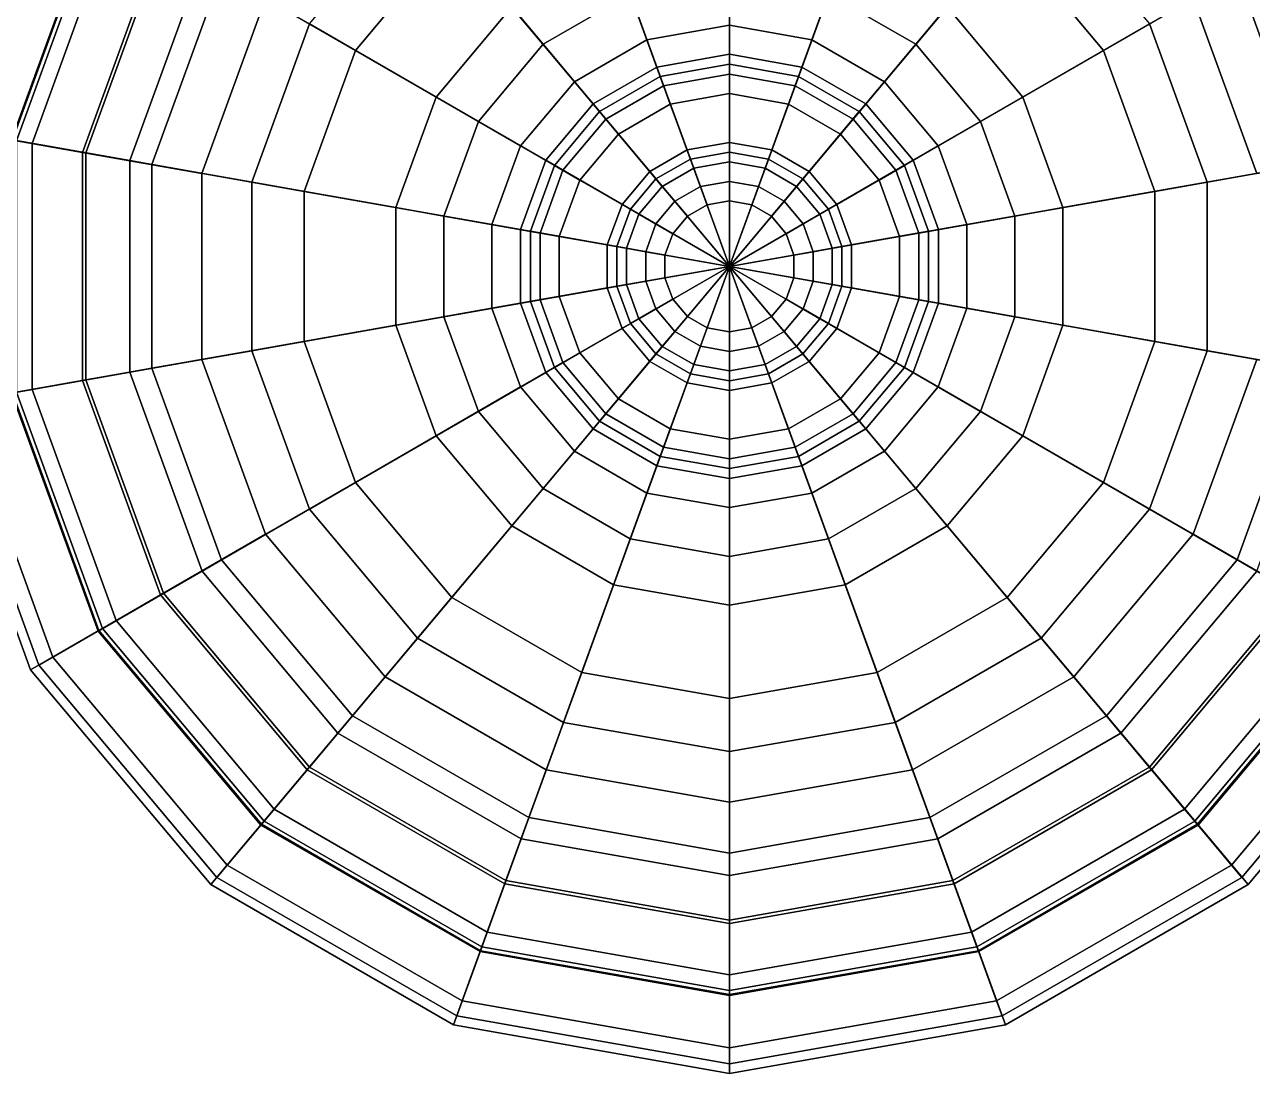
# Model space of a CAD drawing. Header units: inches. Extents: x 38074 to 101214, y 18833 to 57379.
# Drawn here: x 98963.2 to 99014.7, y 36304.7 to 36348.7 of the extents above; entities that cross this region are included whole.
import ezdxf

# ---------------------------------------------------------------- set-up
doc = ezdxf.new("R2010")
doc.units = ezdxf.units.IN

# ---------------------------------------------------------------- blocks, each defined once
blk = doc.blocks.new('A$C403C54AD')
for points in [[(1.826559, 0.891746, -0.031825), (1.826559, 0.857884, -0.028747), (1.826559, 0.857884, -0.028747), (1.814977, 0.889704, -0.031825)], [(1.83814, 0.889704, -0.031825), (1.826559, 0.857884, -0.028747), (1.826559, 0.857884, -0.028747), (1.826559, 0.891746, -0.031825)], [(1.814977, 0.889704, -0.031825), (1.826559, 0.857884, -0.028747), (1.826559, 0.857884, -0.028747), (1.804793, 0.883824, -0.031825)], [(1.848325, 0.883824, -0.031825), (1.826559, 0.857884, -0.028747), (1.826559, 0.857884, -0.028747), (1.83814, 0.889704, -0.031825)], [(1.804793, 0.883824, -0.031825), (1.826559, 0.857884, -0.028747), (1.826559, 0.857884, -0.028747), (1.797233, 0.874815, -0.031825)], [(1.855884, 0.874815, -0.031825), (1.826559, 0.857884, -0.028747), (1.826559, 0.857884, -0.028747), (1.848325, 0.883824, -0.031825)], [(1.817422, 0.868773, -0.02532), (1.806892, 0.881322, -0.028594), (1.800062, 0.873182, -0.028594), (1.814249, 0.864991, -0.02532)], [(1.838869, 0.864991, -0.02532), (1.853056, 0.873182, -0.028594), (1.846226, 0.881322, -0.028594), (1.835696, 0.868773, -0.02532)], [(1.826559, 0.878242, 0.061451), (1.826559, 0.868003, 0.054084), (1.823098, 0.867392, 0.054084), (1.819596, 0.877014, 0.061451)], [(1.833522, 0.877014, 0.061451), (1.83002, 0.867392, 0.054084), (1.826559, 0.868003, 0.054084), (1.826559, 0.878242, 0.061451)], [(1.814907, 0.87177, 0.063639), (1.810738, 0.876739, 0.073031), (1.805243, 0.87019, 0.073031), (1.81086, 0.866948, 0.063639)], [(1.819596, 0.877014, 0.061451), (1.823098, 0.867392, 0.054084), (1.820055, 0.865635, 0.054084), (1.813473, 0.873479, 0.061451)], [(1.839644, 0.873479, 0.061451), (1.833063, 0.865635, 0.054084), (1.83002, 0.867392, 0.054084), (1.833522, 0.877014, 0.061451)], [(1.842258, 0.866948, 0.063639), (1.847874, 0.87019, 0.073031), (1.84238, 0.876739, 0.073031), (1.838211, 0.87177, 0.063639)], [(1.826559, 0.866788, 0.057003), (1.826559, 0.876011, 0.063639), (1.820359, 0.874918, 0.063639), (1.823514, 0.866251, 0.057003)], [(1.829604, 0.866251, 0.057003), (1.832759, 0.874918, 0.063639), (1.826559, 0.876011, 0.063639), (1.826559, 0.866788, 0.057003)], [(1.800062, 0.873182, -0.028594), (1.797233, 0.874815, -0.031825), (1.793211, 0.863764, -0.031825), (1.796427, 0.863197, -0.028594)], [(1.797233, 0.874815, -0.031825), (1.826559, 0.857884, -0.028747), (1.826559, 0.857884, -0.028747), (1.793211, 0.863764, -0.031825)], [(1.800097, 0.873162, 0.131159), (1.797579, 0.874616, 0.117935), (1.793604, 0.863695, 0.117935), (1.796467, 0.86319, 0.131159)], [(1.797579, 0.874616, 0.117935), (1.798163, 0.874278, 0.089693), (1.794269, 0.863578, 0.089693), (1.793604, 0.863695, 0.117935)], [(1.823514, 0.866251, 0.057003), (1.820359, 0.874918, 0.063639), (1.814907, 0.87177, 0.063639), (1.820835, 0.864705, 0.057003)], [(1.859907, 0.863764, -0.031825), (1.826559, 0.857884, -0.028747), (1.826559, 0.857884, -0.028747), (1.855884, 0.874815, -0.031825)], [(1.832282, 0.864705, 0.057003), (1.838211, 0.87177, 0.063639), (1.832759, 0.874918, 0.063639), (1.829604, 0.866251, 0.057003)], [(1.798163, 0.874278, 0.089693), (1.802809, 0.871596, 0.071684), (1.799552, 0.862646, 0.071684), (1.794269, 0.863578, 0.089693)], [(1.814249, 0.864991, -0.02532), (1.800062, 0.873182, -0.028594), (1.796427, 0.863197, -0.028594), (1.812561, 0.860352, -0.02532)], [(1.804424, 0.870664, 0.140564), (1.800097, 0.873162, 0.131159), (1.796467, 0.86319, 0.131159), (1.801388, 0.862322, 0.140564)], [(1.80025, 0.873073, 0.117718), (1.802683, 0.871669, 0.130354), (1.799409, 0.862671, 0.130354), (1.796642, 0.863159, 0.117718)], [(1.80082, 0.872744, 0.090178), (1.80025, 0.873073, 0.117718), (1.796642, 0.863159, 0.117718), (1.79729, 0.863045, 0.090178)], [(1.813473, 0.873479, 0.061451), (1.820055, 0.865635, 0.054084), (1.817796, 0.862943, 0.054084), (1.808929, 0.868063, 0.061451)], [(1.844189, 0.868063, 0.061451), (1.835322, 0.862943, 0.054084), (1.833063, 0.865635, 0.054084), (1.839644, 0.873479, 0.061451)], [(1.840557, 0.860352, -0.02532), (1.85669, 0.863197, -0.028594), (1.853056, 0.873182, -0.028594), (1.838869, 0.864991, -0.02532)], [(1.805243, 0.87019, 0.073031), (1.80082, 0.872744, 0.090178), (1.79729, 0.863045, 0.090178), (1.80232, 0.862158, 0.073031)], [(1.850798, 0.862158, 0.073031), (1.855828, 0.863045, 0.090178), (1.852298, 0.872744, 0.090178), (1.847874, 0.87019, 0.073031)], [(1.802683, 0.871669, 0.130354), (1.80709, 0.869125, 0.140564), (1.804419, 0.861788, 0.140564), (1.799409, 0.862671, 0.130354)], [(1.802809, 0.871596, 0.071684), (1.808929, 0.868063, 0.061451), (1.806511, 0.861419, 0.061451), (1.799552, 0.862646, 0.071684)], [(1.820835, 0.864705, 0.057003), (1.814907, 0.87177, 0.063639), (1.81086, 0.866948, 0.063639), (1.818848, 0.862336, 0.057003)], [(1.83427, 0.862336, 0.057003), (1.842258, 0.866948, 0.063639), (1.838211, 0.87177, 0.063639), (1.832282, 0.864705, 0.057003)], [(1.853566, 0.862646, 0.071684), (1.846607, 0.861419, 0.061451), (1.844189, 0.868063, 0.061451), (1.850309, 0.871596, 0.071684)], [(1.853709, 0.862671, 0.130354), (1.848699, 0.861788, 0.140564), (1.846028, 0.869125, 0.140564), (1.850434, 0.871669, 0.130354)], [(1.822398, 0.869317, -0.022455), (1.821697, 0.871241, -0.02532), (1.817422, 0.868773, -0.02532), (1.818738, 0.867204, -0.022455)], [(1.834379, 0.867204, -0.022455), (1.835696, 0.868773, -0.02532), (1.83142, 0.871241, -0.02532), (1.83072, 0.869317, -0.022455)], [(1.80709, 0.869125, 0.140564), (1.804424, 0.870664, 0.140564), (1.801388, 0.862322, 0.140564), (1.804419, 0.861788, 0.140564)], [(1.848699, 0.861788, 0.140564), (1.85173, 0.862322, 0.140564), (1.848694, 0.870664, 0.140564), (1.846028, 0.869125, 0.140564)], [(1.81086, 0.866948, 0.063639), (1.805243, 0.87019, 0.073031), (1.80232, 0.862158, 0.073031), (1.808707, 0.861032, 0.063639)], [(1.826559, 0.865955, -0.020408), (1.826559, 0.87005, -0.022455), (1.822398, 0.869317, -0.022455), (1.823798, 0.865468, -0.020408)], [(1.829319, 0.865468, -0.020408), (1.83072, 0.869317, -0.022455), (1.826559, 0.87005, -0.022455), (1.826559, 0.865955, -0.020408)], [(1.844411, 0.861032, 0.063639), (1.850798, 0.862158, 0.073031), (1.847874, 0.87019, 0.073031), (1.842258, 0.866948, 0.063639)], [(1.823798, 0.865468, -0.020408), (1.822398, 0.869317, -0.022455), (1.818738, 0.867204, -0.022455), (1.821371, 0.864067, -0.020408)], [(1.831747, 0.864067, -0.020408), (1.834379, 0.867204, -0.022455), (1.83072, 0.869317, -0.022455), (1.829319, 0.865468, -0.020408)], [(1.818738, 0.867204, -0.022455), (1.817422, 0.868773, -0.02532), (1.814249, 0.864991, -0.02532), (1.816022, 0.863967, -0.022455)], [(1.837095, 0.863967, -0.022455), (1.838869, 0.864991, -0.02532), (1.835696, 0.868773, -0.02532), (1.834379, 0.867204, -0.022455)], [(1.808929, 0.868063, 0.061451), (1.817796, 0.862943, 0.054084), (1.816594, 0.859641, 0.054084), (1.806511, 0.861419, 0.061451)], [(1.826559, 0.868003, 0.054084), (1.826559, 0.863088, 0.053266), (1.824779, 0.862774, 0.053266), (1.823098, 0.867392, 0.054084)], [(1.83002, 0.867392, 0.054084), (1.828339, 0.862774, 0.053266), (1.826559, 0.863088, 0.053266), (1.826559, 0.868003, 0.054084)], [(1.846607, 0.861419, 0.061451), (1.836524, 0.859641, 0.054084), (1.835322, 0.862943, 0.054084), (1.844189, 0.868063, 0.061451)], [(1.823098, 0.867392, 0.054084), (1.824779, 0.862774, 0.053266), (1.823214, 0.861871, 0.053266), (1.820055, 0.865635, 0.054084)], [(1.833063, 0.865635, 0.054084), (1.829904, 0.861871, 0.053266), (1.828339, 0.862774, 0.053266), (1.83002, 0.867392, 0.054084)], [(1.818848, 0.862336, 0.057003), (1.81086, 0.866948, 0.063639), (1.808707, 0.861032, 0.063639), (1.81779, 0.85943, 0.057003)], [(1.821371, 0.864067, -0.020408), (1.818738, 0.867204, -0.022455), (1.816022, 0.863967, -0.022455), (1.819569, 0.861919, -0.020408)], [(1.826559, 0.857884, 0.055519), (1.826559, 0.866788, 0.057003), (1.823514, 0.866251, 0.057003), (1.826559, 0.857884, 0.055519)], [(1.826559, 0.857884, 0.055519), (1.829604, 0.866251, 0.057003), (1.826559, 0.866788, 0.057003), (1.826559, 0.857884, 0.055519)], [(1.833549, 0.861919, -0.020408), (1.837095, 0.863967, -0.022455), (1.834379, 0.867204, -0.022455), (1.831747, 0.864067, -0.020408)], [(1.835328, 0.85943, 0.057003), (1.844411, 0.861032, 0.063639), (1.842258, 0.866948, 0.063639), (1.83427, 0.862336, 0.057003)], [(1.826559, 0.866365, 0.0504), (1.826559, 0.862269, 0.048354), (1.825059, 0.862005, 0.048354), (1.823658, 0.865853, 0.0504)], [(1.826559, 0.865136, 0.052447), (1.826559, 0.866365, 0.0504), (1.823658, 0.865853, 0.0504), (1.824079, 0.864699, 0.052447)], [(1.829459, 0.865853, 0.0504), (1.828059, 0.862005, 0.048354), (1.826559, 0.862269, 0.048354), (1.826559, 0.866365, 0.0504)], [(1.829039, 0.864699, 0.052447), (1.829459, 0.865853, 0.0504), (1.826559, 0.866365, 0.0504), (1.826559, 0.865136, 0.052447)], [(1.826559, 0.857884, 0.055519), (1.823514, 0.866251, 0.057003), (1.820835, 0.864705, 0.057003), (1.826559, 0.857884, 0.055519)], [(1.823658, 0.865853, 0.0504), (1.825059, 0.862005, 0.048354), (1.82374, 0.861243, 0.048354), (1.821108, 0.86438, 0.0504)], [(1.824079, 0.864699, 0.052447), (1.823658, 0.865853, 0.0504), (1.821108, 0.86438, 0.0504), (1.821897, 0.863439, 0.052447)], [(1.826559, 0.862679, -0.015087), (1.826559, 0.865955, -0.020408), (1.823798, 0.865468, -0.020408), (1.824919, 0.862389, -0.015087)], [(1.826559, 0.857884, 0.055519), (1.832282, 0.864705, 0.057003), (1.829604, 0.866251, 0.057003), (1.826559, 0.857884, 0.055519)], [(1.828199, 0.862389, -0.015087), (1.829319, 0.865468, -0.020408), (1.826559, 0.865955, -0.020408), (1.826559, 0.862679, -0.015087)], [(1.83201, 0.86438, 0.0504), (1.829378, 0.861243, 0.048354), (1.828059, 0.862005, 0.048354), (1.829459, 0.865853, 0.0504)], [(1.83122, 0.863439, 0.052447), (1.83201, 0.86438, 0.0504), (1.829459, 0.865853, 0.0504), (1.829039, 0.864699, 0.052447)], [(1.820055, 0.865635, 0.054084), (1.823214, 0.861871, 0.053266), (1.822052, 0.860486, 0.053266), (1.817796, 0.862943, 0.054084)], [(1.824919, 0.862389, -0.015087), (1.823798, 0.865468, -0.020408), (1.821371, 0.864067, -0.020408), (1.823477, 0.861557, -0.015087)], [(1.829641, 0.861557, -0.015087), (1.831747, 0.864067, -0.020408), (1.829319, 0.865468, -0.020408), (1.828199, 0.862389, -0.015087)], [(1.835322, 0.862943, 0.054084), (1.831066, 0.860486, 0.053266), (1.829904, 0.861871, 0.053266), (1.833063, 0.865635, 0.054084)], [(1.816022, 0.863967, -0.022455), (1.814249, 0.864991, -0.02532), (1.812561, 0.860352, -0.02532), (1.814577, 0.859997, -0.022455)], [(1.826559, 0.863088, 0.053266), (1.826559, 0.865136, 0.052447), (1.824079, 0.864699, 0.052447), (1.824779, 0.862774, 0.053266)], [(1.828339, 0.862774, 0.053266), (1.829039, 0.864699, 0.052447), (1.826559, 0.865136, 0.052447), (1.826559, 0.863088, 0.053266)], [(1.838541, 0.859997, -0.022455), (1.840557, 0.860352, -0.02532), (1.838869, 0.864991, -0.02532), (1.837095, 0.863967, -0.022455)], [(1.826559, 0.857884, 0.055519), (1.820835, 0.864705, 0.057003), (1.818848, 0.862336, 0.057003), (1.826559, 0.857884, 0.055519)], [(1.821108, 0.86438, 0.0504), (1.82374, 0.861243, 0.048354), (1.822761, 0.860076, 0.048354), (1.819215, 0.862124, 0.0504)], [(1.821897, 0.863439, 0.052447), (1.821108, 0.86438, 0.0504), (1.819215, 0.862124, 0.0504), (1.820279, 0.86151, 0.052447)], [(1.824779, 0.862774, 0.053266), (1.824079, 0.864699, 0.052447), (1.821897, 0.863439, 0.052447), (1.823214, 0.861871, 0.053266)], [(1.826559, 0.857884, 0.055519), (1.83427, 0.862336, 0.057003), (1.832282, 0.864705, 0.057003), (1.826559, 0.857884, 0.055519)], [(1.829904, 0.861871, 0.053266), (1.83122, 0.863439, 0.052447), (1.829039, 0.864699, 0.052447), (1.828339, 0.862774, 0.053266)], [(1.833903, 0.862124, 0.0504), (1.830356, 0.860076, 0.048354), (1.829378, 0.861243, 0.048354), (1.83201, 0.86438, 0.0504)], [(1.832839, 0.86151, 0.052447), (1.833903, 0.862124, 0.0504), (1.83201, 0.86438, 0.0504), (1.83122, 0.863439, 0.052447)], [(1.793211, 0.863764, -0.031825), (1.826559, 0.857884, -0.028747), (1.826559, 0.857884, -0.028747), (1.793211, 0.852004, -0.031825)], [(1.819569, 0.861919, -0.020408), (1.816022, 0.863967, -0.022455), (1.814577, 0.859997, -0.022455), (1.818611, 0.859285, -0.020408)], [(1.823477, 0.861557, -0.015087), (1.821371, 0.864067, -0.020408), (1.819569, 0.861919, -0.020408), (1.822407, 0.860281, -0.015087)], [(1.859907, 0.852004, -0.031825), (1.826559, 0.857884, -0.028747), (1.826559, 0.857884, -0.028747), (1.859907, 0.863764, -0.031825)], [(1.830711, 0.860281, -0.015087), (1.833549, 0.861919, -0.020408), (1.831747, 0.864067, -0.020408), (1.829641, 0.861557, -0.015087)], [(1.834507, 0.859285, -0.020408), (1.838541, 0.859997, -0.022455), (1.837095, 0.863967, -0.022455), (1.833549, 0.861919, -0.020408)], [(1.794269, 0.863578, 0.089693), (1.799552, 0.862646, 0.071684), (1.799552, 0.853122, 0.071684), (1.794269, 0.85219, 0.089693)], [(1.812561, 0.860352, -0.02532), (1.796427, 0.863197, -0.028594), (1.796427, 0.852571, -0.028594), (1.812561, 0.855416, -0.02532)], [(1.801388, 0.862322, 0.140564), (1.796467, 0.86319, 0.131159), (1.796467, 0.852578, 0.131159), (1.801388, 0.853446, 0.140564)], [(1.823214, 0.861871, 0.053266), (1.821897, 0.863439, 0.052447), (1.820279, 0.86151, 0.052447), (1.822052, 0.860486, 0.053266)], [(1.831066, 0.860486, 0.053266), (1.832839, 0.86151, 0.052447), (1.83122, 0.863439, 0.052447), (1.829904, 0.861871, 0.053266)], [(1.840557, 0.855416, -0.02532), (1.85669, 0.852571, -0.028594), (1.85669, 0.863197, -0.028594), (1.840557, 0.860352, -0.02532)], [(1.796642, 0.863159, 0.117718), (1.799409, 0.862671, 0.130354), (1.799409, 0.853097, 0.130354), (1.796642, 0.852609, 0.117718)], [(1.79729, 0.863045, 0.090178), (1.796642, 0.863159, 0.117718), (1.796642, 0.852609, 0.117718), (1.79729, 0.852723, 0.090178)], [(1.80232, 0.862158, 0.073031), (1.79729, 0.863045, 0.090178), (1.79729, 0.852723, 0.090178), (1.80232, 0.85361, 0.073031)], [(1.799409, 0.862671, 0.130354), (1.804419, 0.861788, 0.140564), (1.804419, 0.85398, 0.140564), (1.799409, 0.853097, 0.130354)], [(1.817796, 0.862943, 0.054084), (1.822052, 0.860486, 0.053266), (1.821434, 0.858788, 0.053266), (1.816594, 0.859641, 0.054084)], [(1.826559, 0.86145, -0.006492), (1.826559, 0.862679, -0.015087), (1.824919, 0.862389, -0.015087), (1.825339, 0.861235, -0.006492)], [(1.827779, 0.861235, -0.006492), (1.828199, 0.862389, -0.015087), (1.826559, 0.862679, -0.015087), (1.826559, 0.86145, -0.006492)], [(1.836524, 0.859641, 0.054084), (1.831684, 0.858788, 0.053266), (1.831066, 0.860486, 0.053266), (1.835322, 0.862943, 0.054084)], [(1.799552, 0.862646, 0.071684), (1.806511, 0.861419, 0.061451), (1.806511, 0.854349, 0.061451), (1.799552, 0.853122, 0.071684)], [(1.804419, 0.861788, 0.140564), (1.801388, 0.862322, 0.140564), (1.801388, 0.853446, 0.140564), (1.804419, 0.85398, 0.140564)], [(1.808707, 0.861032, 0.063639), (1.80232, 0.862158, 0.073031), (1.80232, 0.85361, 0.073031), (1.808707, 0.854736, 0.063639)], [(1.826559, 0.857884, 0.055519), (1.818848, 0.862336, 0.057003), (1.81779, 0.85943, 0.057003), (1.826559, 0.857884, 0.055519)], [(1.825339, 0.861235, -0.006492), (1.824919, 0.862389, -0.015087), (1.823477, 0.861557, -0.015087), (1.824267, 0.860616, -0.006492)], [(1.826559, 0.862269, 0.048354), (1.826559, 0.860631, 0.041805), (1.825619, 0.860465, 0.041805), (1.825059, 0.862005, 0.048354)], [(1.826559, 0.857884, 0.055519), (1.835328, 0.85943, 0.057003), (1.83427, 0.862336, 0.057003), (1.826559, 0.857884, 0.055519)], [(1.828059, 0.862005, 0.048354), (1.827498, 0.860465, 0.041805), (1.826559, 0.860631, 0.041805), (1.826559, 0.862269, 0.048354)], [(1.828851, 0.860616, -0.006492), (1.829641, 0.861557, -0.015087), (1.828199, 0.862389, -0.015087), (1.827779, 0.861235, -0.006492)], [(1.844411, 0.854736, 0.063639), (1.850798, 0.85361, 0.073031), (1.850798, 0.862158, 0.073031), (1.844411, 0.861032, 0.063639)], [(1.853566, 0.853122, 0.071684), (1.846607, 0.854349, 0.061451), (1.846607, 0.861419, 0.061451), (1.853566, 0.862646, 0.071684)], [(1.820279, 0.86151, 0.052447), (1.819215, 0.862124, 0.0504), (1.818207, 0.859357, 0.0504), (1.819417, 0.859143, 0.052447)], [(1.819215, 0.862124, 0.0504), (1.822761, 0.860076, 0.048354), (1.82224, 0.858645, 0.048354), (1.818207, 0.859357, 0.0504)], [(1.822407, 0.860281, -0.015087), (1.819569, 0.861919, -0.020408), (1.818611, 0.859285, -0.020408), (1.821837, 0.858717, -0.015087)], [(1.825059, 0.862005, 0.048354), (1.825619, 0.860465, 0.041805), (1.824793, 0.859988, 0.041805), (1.82374, 0.861243, 0.048354)], [(1.829378, 0.861243, 0.048354), (1.828325, 0.859988, 0.041805), (1.827498, 0.860465, 0.041805), (1.828059, 0.862005, 0.048354)], [(1.834911, 0.859357, 0.0504), (1.830877, 0.858645, 0.048354), (1.830356, 0.860076, 0.048354), (1.833903, 0.862124, 0.0504)], [(1.831281, 0.858717, -0.015087), (1.834507, 0.859285, -0.020408), (1.833549, 0.861919, -0.020408), (1.830711, 0.860281, -0.015087)], [(1.833701, 0.859143, 0.052447), (1.834911, 0.859357, 0.0504), (1.833903, 0.862124, 0.0504), (1.832839, 0.86151, 0.052447)], [(1.806511, 0.861419, 0.061451), (1.816594, 0.859641, 0.054084), (1.816594, 0.856127, 0.054084), (1.806511, 0.854349, 0.061451)], [(1.822052, 0.860486, 0.053266), (1.820279, 0.86151, 0.052447), (1.819417, 0.859143, 0.052447), (1.821434, 0.858788, 0.053266)], [(1.824267, 0.860616, -0.006492), (1.823477, 0.861557, -0.015087), (1.822407, 0.860281, -0.015087), (1.823471, 0.859667, -0.006492)], [(1.82374, 0.861243, 0.048354), (1.824793, 0.859988, 0.041805), (1.82418, 0.859257, 0.041805), (1.822761, 0.860076, 0.048354)], [(1.825619, 0.860465, 0.041805), (1.825339, 0.861235, -0.006492), (1.824267, 0.860616, -0.006492), (1.824793, 0.859988, 0.041805)], [(1.826559, 0.860631, 0.041805), (1.826559, 0.86145, -0.006492), (1.825339, 0.861235, -0.006492), (1.825619, 0.860465, 0.041805)], [(1.827498, 0.860465, 0.041805), (1.827779, 0.861235, -0.006492), (1.826559, 0.86145, -0.006492), (1.826559, 0.860631, 0.041805)], [(1.828325, 0.859988, 0.041805), (1.828851, 0.860616, -0.006492), (1.827779, 0.861235, -0.006492), (1.827498, 0.860465, 0.041805)], [(1.830356, 0.860076, 0.048354), (1.828938, 0.859257, 0.041805), (1.828325, 0.859988, 0.041805), (1.829378, 0.861243, 0.048354)], [(1.829647, 0.859667, -0.006492), (1.830711, 0.860281, -0.015087), (1.829641, 0.861557, -0.015087), (1.828851, 0.860616, -0.006492)], [(1.831684, 0.858788, 0.053266), (1.833701, 0.859143, 0.052447), (1.832839, 0.86151, 0.052447), (1.831066, 0.860486, 0.053266)], [(1.846607, 0.854349, 0.061451), (1.836524, 0.856127, 0.054084), (1.836524, 0.859641, 0.054084), (1.846607, 0.861419, 0.061451)], [(1.81779, 0.85943, 0.057003), (1.808707, 0.861032, 0.063639), (1.808707, 0.854736, 0.063639), (1.81779, 0.856338, 0.057003)], [(1.824793, 0.859988, 0.041805), (1.824267, 0.860616, -0.006492), (1.823471, 0.859667, -0.006492), (1.82418, 0.859257, 0.041805)], [(1.828938, 0.859257, 0.041805), (1.829647, 0.859667, -0.006492), (1.828851, 0.860616, -0.006492), (1.828325, 0.859988, 0.041805)], [(1.835328, 0.856338, 0.057003), (1.844411, 0.854736, 0.063639), (1.844411, 0.861032, 0.063639), (1.835328, 0.85943, 0.057003)], [(1.814577, 0.859997, -0.022455), (1.812561, 0.860352, -0.02532), (1.812561, 0.855416, -0.02532), (1.814577, 0.855771, -0.022455)], [(1.823471, 0.859667, -0.006492), (1.822407, 0.860281, -0.015087), (1.821837, 0.858717, -0.015087), (1.823047, 0.858503, -0.006492)], [(1.830071, 0.858503, -0.006492), (1.831281, 0.858717, -0.015087), (1.830711, 0.860281, -0.015087), (1.829647, 0.859667, -0.006492)], [(1.838541, 0.855771, -0.022455), (1.840557, 0.855416, -0.02532), (1.840557, 0.860352, -0.02532), (1.838541, 0.859997, -0.022455)], [(1.818611, 0.859285, -0.020408), (1.814577, 0.859997, -0.022455), (1.814577, 0.855771, -0.022455), (1.818611, 0.856482, -0.020408)], [(1.816594, 0.859641, 0.054084), (1.821434, 0.858788, 0.053266), (1.821434, 0.85698, 0.053266), (1.816594, 0.856127, 0.054084)], [(1.822761, 0.860076, 0.048354), (1.82418, 0.859257, 0.041805), (1.823854, 0.858361, 0.041805), (1.82224, 0.858645, 0.048354)], [(1.82418, 0.859257, 0.041805), (1.823471, 0.859667, -0.006492), (1.823047, 0.858503, -0.006492), (1.823854, 0.858361, 0.041805)], [(1.830877, 0.858645, 0.048354), (1.829264, 0.858361, 0.041805), (1.828938, 0.859257, 0.041805), (1.830356, 0.860076, 0.048354)], [(1.829264, 0.858361, 0.041805), (1.830071, 0.858503, -0.006492), (1.829647, 0.859667, -0.006492), (1.828938, 0.859257, 0.041805)], [(1.836524, 0.856127, 0.054084), (1.831684, 0.85698, 0.053266), (1.831684, 0.858788, 0.053266), (1.836524, 0.859641, 0.054084)], [(1.834507, 0.856482, -0.020408), (1.838541, 0.855771, -0.022455), (1.838541, 0.859997, -0.022455), (1.834507, 0.859285, -0.020408)], [(1.826559, 0.857884, 0.055519), (1.81779, 0.85943, 0.057003), (1.81779, 0.856338, 0.057003), (1.826559, 0.857884, 0.055519)], [(1.819417, 0.859143, 0.052447), (1.818207, 0.859357, 0.0504), (1.818207, 0.856411, 0.0504), (1.819417, 0.856625, 0.052447)], [(1.818207, 0.859357, 0.0504), (1.82224, 0.858645, 0.048354), (1.82224, 0.857123, 0.048354), (1.818207, 0.856411, 0.0504)], [(1.821837, 0.858717, -0.015087), (1.818611, 0.859285, -0.020408), (1.818611, 0.856482, -0.020408), (1.821837, 0.857051, -0.015087)], [(1.821434, 0.858788, 0.053266), (1.819417, 0.859143, 0.052447), (1.819417, 0.856625, 0.052447), (1.821434, 0.85698, 0.053266)], [(1.826559, 0.857884, 0.055519), (1.835328, 0.856338, 0.057003), (1.835328, 0.85943, 0.057003), (1.826559, 0.857884, 0.055519)], [(1.834911, 0.856411, 0.0504), (1.830877, 0.857123, 0.048354), (1.830877, 0.858645, 0.048354), (1.834911, 0.859357, 0.0504)], [(1.831281, 0.857051, -0.015087), (1.834507, 0.856482, -0.020408), (1.834507, 0.859285, -0.020408), (1.831281, 0.858717, -0.015087)], [(1.831684, 0.85698, 0.053266), (1.833701, 0.856625, 0.052447), (1.833701, 0.859143, 0.052447), (1.831684, 0.858788, 0.053266)], [(1.833701, 0.856625, 0.052447), (1.834911, 0.856411, 0.0504), (1.834911, 0.859357, 0.0504), (1.833701, 0.859143, 0.052447)], [(1.823047, 0.858503, -0.006492), (1.821837, 0.858717, -0.015087), (1.821837, 0.857051, -0.015087), (1.823047, 0.857265, -0.006492)], [(1.82224, 0.858645, 0.048354), (1.823854, 0.858361, 0.041805), (1.823854, 0.857407, 0.041805), (1.82224, 0.857123, 0.048354)], [(1.830877, 0.857123, 0.048354), (1.829264, 0.857407, 0.041805), (1.829264, 0.858361, 0.041805), (1.830877, 0.858645, 0.048354)], [(1.830071, 0.857265, -0.006492), (1.831281, 0.857051, -0.015087), (1.831281, 0.858717, -0.015087), (1.830071, 0.858503, -0.006492)], [(1.823854, 0.858361, 0.041805), (1.823047, 0.858503, -0.006492), (1.823047, 0.857265, -0.006492), (1.823854, 0.857407, 0.041805)], [(1.829264, 0.857407, 0.041805), (1.830071, 0.857265, -0.006492), (1.830071, 0.858503, -0.006492), (1.829264, 0.858361, 0.041805)], [(1.793211, 0.852004, -0.031825), (1.826559, 0.857884, -0.028747), (1.826559, 0.857884, -0.028747), (1.797233, 0.840953, -0.031825)], [(1.797233, 0.840953, -0.031825), (1.826559, 0.857884, -0.028747), (1.826559, 0.857884, -0.028747), (1.804793, 0.831944, -0.031825)], [(1.804793, 0.831944, -0.031825), (1.826559, 0.857884, -0.028747), (1.826559, 0.857884, -0.028747), (1.814977, 0.826064, -0.031825)], [(1.814977, 0.826064, -0.031825), (1.826559, 0.857884, -0.028747), (1.826559, 0.857884, -0.028747), (1.826559, 0.824022, -0.031825)], [(1.826559, 0.857884, 0.055519), (1.81779, 0.856338, 0.057003), (1.818848, 0.853432, 0.057003), (1.826559, 0.857884, 0.055519)], [(1.826559, 0.857884, 0.055519), (1.818848, 0.853432, 0.057003), (1.820835, 0.851063, 0.057003), (1.826559, 0.857884, 0.055519)], [(1.826559, 0.857884, 0.055519), (1.820835, 0.851063, 0.057003), (1.823514, 0.849517, 0.057003), (1.826559, 0.857884, 0.055519)], [(1.826559, 0.857884, 0.055519), (1.823514, 0.849517, 0.057003), (1.826559, 0.84898, 0.057003), (1.826559, 0.857884, 0.055519)], [(1.826559, 0.857884, 0.055519), (1.83427, 0.853432, 0.057003), (1.835328, 0.856338, 0.057003), (1.826559, 0.857884, 0.055519)], [(1.826559, 0.857884, 0.055519), (1.832282, 0.851063, 0.057003), (1.83427, 0.853432, 0.057003), (1.826559, 0.857884, 0.055519)], [(1.826559, 0.857884, 0.055519), (1.829604, 0.849517, 0.057003), (1.832282, 0.851063, 0.057003), (1.826559, 0.857884, 0.055519)], [(1.826559, 0.857884, 0.055519), (1.826559, 0.84898, 0.057003), (1.829604, 0.849517, 0.057003), (1.826559, 0.857884, 0.055519)], [(1.855884, 0.840953, -0.031825), (1.826559, 0.857884, -0.028747), (1.826559, 0.857884, -0.028747), (1.859907, 0.852004, -0.031825)], [(1.848325, 0.831944, -0.031825), (1.826559, 0.857884, -0.028747), (1.826559, 0.857884, -0.028747), (1.855884, 0.840953, -0.031825)], [(1.83814, 0.826064, -0.031825), (1.826559, 0.857884, -0.028747), (1.826559, 0.857884, -0.028747), (1.848325, 0.831944, -0.031825)], [(1.826559, 0.824022, -0.031825), (1.826559, 0.857884, -0.028747), (1.826559, 0.857884, -0.028747), (1.83814, 0.826064, -0.031825)], [(1.818207, 0.856411, 0.0504), (1.82224, 0.857123, 0.048354), (1.822761, 0.855691, 0.048354), (1.819215, 0.853644, 0.0504)], [(1.821837, 0.857051, -0.015087), (1.818611, 0.856482, -0.020408), (1.819569, 0.853848, -0.020408), (1.822407, 0.855487, -0.015087)], [(1.823047, 0.857265, -0.006492), (1.821837, 0.857051, -0.015087), (1.822407, 0.855487, -0.015087), (1.823471, 0.856101, -0.006492)], [(1.82224, 0.857123, 0.048354), (1.823854, 0.857407, 0.041805), (1.82418, 0.856511, 0.041805), (1.822761, 0.855691, 0.048354)], [(1.823854, 0.857407, 0.041805), (1.823047, 0.857265, -0.006492), (1.823471, 0.856101, -0.006492), (1.82418, 0.856511, 0.041805)], [(1.830356, 0.855691, 0.048354), (1.828938, 0.856511, 0.041805), (1.829264, 0.857407, 0.041805), (1.830877, 0.857123, 0.048354)], [(1.828938, 0.856511, 0.041805), (1.829647, 0.856101, -0.006492), (1.830071, 0.857265, -0.006492), (1.829264, 0.857407, 0.041805)], [(1.829647, 0.856101, -0.006492), (1.830711, 0.855487, -0.015087), (1.831281, 0.857051, -0.015087), (1.830071, 0.857265, -0.006492)], [(1.833903, 0.853644, 0.0504), (1.830356, 0.855691, 0.048354), (1.830877, 0.857123, 0.048354), (1.834911, 0.856411, 0.0504)], [(1.830711, 0.855487, -0.015087), (1.833549, 0.853848, -0.020408), (1.834507, 0.856482, -0.020408), (1.831281, 0.857051, -0.015087)], [(1.818611, 0.856482, -0.020408), (1.814577, 0.855771, -0.022455), (1.816022, 0.851801, -0.022455), (1.819569, 0.853848, -0.020408)], [(1.816594, 0.856127, 0.054084), (1.821434, 0.85698, 0.053266), (1.822052, 0.855282, 0.053266), (1.817796, 0.852825, 0.054084)], [(1.819417, 0.856625, 0.052447), (1.818207, 0.856411, 0.0504), (1.819215, 0.853644, 0.0504), (1.820279, 0.854258, 0.052447)], [(1.821434, 0.85698, 0.053266), (1.819417, 0.856625, 0.052447), (1.820279, 0.854258, 0.052447), (1.822052, 0.855282, 0.053266)], [(1.822761, 0.855691, 0.048354), (1.82418, 0.856511, 0.041805), (1.824793, 0.85578, 0.041805), (1.82374, 0.854525, 0.048354)], [(1.82418, 0.856511, 0.041805), (1.823471, 0.856101, -0.006492), (1.824267, 0.855152, -0.006492), (1.824793, 0.85578, 0.041805)], [(1.829378, 0.854525, 0.048354), (1.828325, 0.85578, 0.041805), (1.828938, 0.856511, 0.041805), (1.830356, 0.855691, 0.048354)], [(1.828325, 0.85578, 0.041805), (1.828851, 0.855152, -0.006492), (1.829647, 0.856101, -0.006492), (1.828938, 0.856511, 0.041805)], [(1.831066, 0.855282, 0.053266), (1.832839, 0.854258, 0.052447), (1.833701, 0.856625, 0.052447), (1.831684, 0.85698, 0.053266)], [(1.835322, 0.852825, 0.054084), (1.831066, 0.855282, 0.053266), (1.831684, 0.85698, 0.053266), (1.836524, 0.856127, 0.054084)], [(1.832839, 0.854258, 0.052447), (1.833903, 0.853644, 0.0504), (1.834911, 0.856411, 0.0504), (1.833701, 0.856625, 0.052447)], [(1.833549, 0.853848, -0.020408), (1.837095, 0.851801, -0.022455), (1.838541, 0.855771, -0.022455), (1.834507, 0.856482, -0.020408)], [(1.806511, 0.854349, 0.061451), (1.816594, 0.856127, 0.054084), (1.817796, 0.852825, 0.054084), (1.808929, 0.847705, 0.061451)], [(1.81779, 0.856338, 0.057003), (1.808707, 0.854736, 0.063639), (1.81086, 0.84882, 0.063639), (1.818848, 0.853432, 0.057003)], [(1.823471, 0.856101, -0.006492), (1.822407, 0.855487, -0.015087), (1.823477, 0.854211, -0.015087), (1.824267, 0.855152, -0.006492)], [(1.828851, 0.855152, -0.006492), (1.829641, 0.854211, -0.015087), (1.830711, 0.855487, -0.015087), (1.829647, 0.856101, -0.006492)], [(1.83427, 0.853432, 0.057003), (1.842258, 0.84882, 0.063639), (1.844411, 0.854736, 0.063639), (1.835328, 0.856338, 0.057003)], [(1.844189, 0.847705, 0.061451), (1.835322, 0.852825, 0.054084), (1.836524, 0.856127, 0.054084), (1.846607, 0.854349, 0.061451)], [(1.814577, 0.855771, -0.022455), (1.812561, 0.855416, -0.02532), (1.814249, 0.850777, -0.02532), (1.816022, 0.851801, -0.022455)], [(1.819215, 0.853644, 0.0504), (1.822761, 0.855691, 0.048354), (1.82374, 0.854525, 0.048354), (1.821108, 0.851387, 0.0504)], [(1.822407, 0.855487, -0.015087), (1.819569, 0.853848, -0.020408), (1.821371, 0.851701, -0.020408), (1.823477, 0.854211, -0.015087)], [(1.82374, 0.854525, 0.048354), (1.824793, 0.85578, 0.041805), (1.825619, 0.855303, 0.041805), (1.825059, 0.853763, 0.048354)], [(1.824793, 0.85578, 0.041805), (1.824267, 0.855152, -0.006492), (1.825339, 0.854533, -0.006492), (1.825619, 0.855303, 0.041805)], [(1.828059, 0.853763, 0.048354), (1.827498, 0.855303, 0.041805), (1.828325, 0.85578, 0.041805), (1.829378, 0.854525, 0.048354)], [(1.827498, 0.855303, 0.041805), (1.827779, 0.854533, -0.006492), (1.828851, 0.855152, -0.006492), (1.828325, 0.85578, 0.041805)], [(1.83201, 0.851387, 0.0504), (1.829378, 0.854525, 0.048354), (1.830356, 0.855691, 0.048354), (1.833903, 0.853644, 0.0504)], [(1.829641, 0.854211, -0.015087), (1.831747, 0.851701, -0.020408), (1.833549, 0.853848, -0.020408), (1.830711, 0.855487, -0.015087)], [(1.837095, 0.851801, -0.022455), (1.838869, 0.850777, -0.02532), (1.840557, 0.855416, -0.02532), (1.838541, 0.855771, -0.022455)], [(1.812561, 0.855416, -0.02532), (1.796427, 0.852571, -0.028594), (1.800062, 0.842586, -0.028594), (1.814249, 0.850777, -0.02532)], [(1.817796, 0.852825, 0.054084), (1.822052, 0.855282, 0.053266), (1.823214, 0.853897, 0.053266), (1.820055, 0.850133, 0.054084)], [(1.822052, 0.855282, 0.053266), (1.820279, 0.854258, 0.052447), (1.821897, 0.852329, 0.052447), (1.823214, 0.853897, 0.053266)], [(1.824267, 0.855152, -0.006492), (1.823477, 0.854211, -0.015087), (1.824919, 0.853379, -0.015087), (1.825339, 0.854533, -0.006492)], [(1.825059, 0.853763, 0.048354), (1.825619, 0.855303, 0.041805), (1.826559, 0.855137, 0.041805), (1.826559, 0.853499, 0.048354)], [(1.825619, 0.855303, 0.041805), (1.825339, 0.854533, -0.006492), (1.826559, 0.854318, -0.006492), (1.826559, 0.855137, 0.041805)], [(1.826559, 0.853499, 0.048354), (1.826559, 0.855137, 0.041805), (1.827498, 0.855303, 0.041805), (1.828059, 0.853763, 0.048354)], [(1.826559, 0.855137, 0.041805), (1.826559, 0.854318, -0.006492), (1.827779, 0.854533, -0.006492), (1.827498, 0.855303, 0.041805)], [(1.827779, 0.854533, -0.006492), (1.828199, 0.853379, -0.015087), (1.829641, 0.854211, -0.015087), (1.828851, 0.855152, -0.006492)], [(1.829904, 0.853897, 0.053266), (1.83122, 0.852329, 0.052447), (1.832839, 0.854258, 0.052447), (1.831066, 0.855282, 0.053266)], [(1.833063, 0.850133, 0.054084), (1.829904, 0.853897, 0.053266), (1.831066, 0.855282, 0.053266), (1.835322, 0.852825, 0.054084)], [(1.838869, 0.850777, -0.02532), (1.853056, 0.842586, -0.028594), (1.85669, 0.852571, -0.028594), (1.840557, 0.855416, -0.02532)], [(1.808707, 0.854736, 0.063639), (1.80232, 0.85361, 0.073031), (1.805243, 0.845577, 0.073031), (1.81086, 0.84882, 0.063639)], [(1.821108, 0.851387, 0.0504), (1.82374, 0.854525, 0.048354), (1.825059, 0.853763, 0.048354), (1.823658, 0.849915, 0.0504)], [(1.825339, 0.854533, -0.006492), (1.824919, 0.853379, -0.015087), (1.826559, 0.853089, -0.015087), (1.826559, 0.854318, -0.006492)], [(1.826559, 0.854318, -0.006492), (1.826559, 0.853089, -0.015087), (1.828199, 0.853379, -0.015087), (1.827779, 0.854533, -0.006492)], [(1.829459, 0.849915, 0.0504), (1.828059, 0.853763, 0.048354), (1.829378, 0.854525, 0.048354), (1.83201, 0.851387, 0.0504)], [(1.842258, 0.84882, 0.063639), (1.847874, 0.845577, 0.073031), (1.850798, 0.85361, 0.073031), (1.844411, 0.854736, 0.063639)], [(1.799409, 0.853097, 0.130354), (1.804419, 0.85398, 0.140564), (1.80709, 0.846643, 0.140564), (1.802683, 0.844099, 0.130354)], [(1.799552, 0.853122, 0.071684), (1.806511, 0.854349, 0.061451), (1.808929, 0.847705, 0.061451), (1.802809, 0.844172, 0.071684)], [(1.804419, 0.85398, 0.140564), (1.801388, 0.853446, 0.140564), (1.804424, 0.845104, 0.140564), (1.80709, 0.846643, 0.140564)], [(1.820279, 0.854258, 0.052447), (1.819215, 0.853644, 0.0504), (1.821108, 0.851387, 0.0504), (1.821897, 0.852329, 0.052447)], [(1.823477, 0.854211, -0.015087), (1.821371, 0.851701, -0.020408), (1.823798, 0.8503, -0.020408), (1.824919, 0.853379, -0.015087)], [(1.828199, 0.853379, -0.015087), (1.829319, 0.8503, -0.020408), (1.831747, 0.851701, -0.020408), (1.829641, 0.854211, -0.015087)], [(1.83122, 0.852329, 0.052447), (1.83201, 0.851387, 0.0504), (1.833903, 0.853644, 0.0504), (1.832839, 0.854258, 0.052447)], [(1.850309, 0.844172, 0.071684), (1.844189, 0.847705, 0.061451), (1.846607, 0.854349, 0.061451), (1.853566, 0.853122, 0.071684)], [(1.846028, 0.846643, 0.140564), (1.848694, 0.845104, 0.140564), (1.85173, 0.853446, 0.140564), (1.848699, 0.85398, 0.140564)], [(1.850434, 0.844099, 0.130354), (1.846028, 0.846643, 0.140564), (1.848699, 0.85398, 0.140564), (1.853709, 0.853097, 0.130354)], [(1.801388, 0.853446, 0.140564), (1.796467, 0.852578, 0.131159), (1.800097, 0.842606, 0.131159), (1.804424, 0.845104, 0.140564)], [(1.80232, 0.85361, 0.073031), (1.79729, 0.852723, 0.090178), (1.80082, 0.843024, 0.090178), (1.805243, 0.845577, 0.073031)], [(1.818848, 0.853432, 0.057003), (1.81086, 0.84882, 0.063639), (1.814907, 0.843998, 0.063639), (1.820835, 0.851063, 0.057003)], [(1.819569, 0.853848, -0.020408), (1.816022, 0.851801, -0.022455), (1.818738, 0.848564, -0.022455), (1.821371, 0.851701, -0.020408)], [(1.820055, 0.850133, 0.054084), (1.823214, 0.853897, 0.053266), (1.824779, 0.852994, 0.053266), (1.823098, 0.848375, 0.054084)], [(1.823214, 0.853897, 0.053266), (1.821897, 0.852329, 0.052447), (1.824079, 0.851069, 0.052447), (1.824779, 0.852994, 0.053266)], [(1.823658, 0.849915, 0.0504), (1.825059, 0.853763, 0.048354), (1.826559, 0.853499, 0.048354), (1.826559, 0.849403, 0.0504)], [(1.826559, 0.849403, 0.0504), (1.826559, 0.853499, 0.048354), (1.828059, 0.853763, 0.048354), (1.829459, 0.849915, 0.0504)], [(1.828339, 0.852994, 0.053266), (1.829039, 0.851069, 0.052447), (1.83122, 0.852329, 0.052447), (1.829904, 0.853897, 0.053266)], [(1.83002, 0.848375, 0.054084), (1.828339, 0.852994, 0.053266), (1.829904, 0.853897, 0.053266), (1.833063, 0.850133, 0.054084)], [(1.831747, 0.851701, -0.020408), (1.834379, 0.848564, -0.022455), (1.837095, 0.851801, -0.022455), (1.833549, 0.853848, -0.020408)], [(1.832282, 0.851063, 0.057003), (1.838211, 0.843998, 0.063639), (1.842258, 0.84882, 0.063639), (1.83427, 0.853432, 0.057003)], [(1.847874, 0.845577, 0.073031), (1.852298, 0.843024, 0.090178), (1.855828, 0.852723, 0.090178), (1.850798, 0.85361, 0.073031)], [(1.794269, 0.85219, 0.089693), (1.799552, 0.853122, 0.071684), (1.802809, 0.844172, 0.071684), (1.798163, 0.84149, 0.089693)], [(1.796642, 0.852609, 0.117718), (1.799409, 0.853097, 0.130354), (1.802683, 0.844099, 0.130354), (1.80025, 0.842695, 0.117718)], [(1.823098, 0.848375, 0.054084), (1.824779, 0.852994, 0.053266), (1.826559, 0.85268, 0.053266), (1.826559, 0.847765, 0.054084)], [(1.824919, 0.853379, -0.015087), (1.823798, 0.8503, -0.020408), (1.826559, 0.849813, -0.020408), (1.826559, 0.853089, -0.015087)], [(1.824779, 0.852994, 0.053266), (1.824079, 0.851069, 0.052447), (1.826559, 0.850632, 0.052447), (1.826559, 0.85268, 0.053266)], [(1.826559, 0.853089, -0.015087), (1.826559, 0.849813, -0.020408), (1.829319, 0.8503, -0.020408), (1.828199, 0.853379, -0.015087)], [(1.826559, 0.85268, 0.053266), (1.826559, 0.850632, 0.052447), (1.829039, 0.851069, 0.052447), (1.828339, 0.852994, 0.053266)], [(1.826559, 0.847765, 0.054084), (1.826559, 0.85268, 0.053266), (1.828339, 0.852994, 0.053266), (1.83002, 0.848375, 0.054084)], [(1.796427, 0.852571, -0.028594), (1.793211, 0.852004, -0.031825), (1.797233, 0.840953, -0.031825), (1.800062, 0.842586, -0.028594)], [(1.796467, 0.852578, 0.131159), (1.793604, 0.852073, 0.117935), (1.797579, 0.841152, 0.117935), (1.800097, 0.842606, 0.131159)], [(1.79729, 0.852723, 0.090178), (1.796642, 0.852609, 0.117718), (1.80025, 0.842695, 0.117718), (1.80082, 0.843024, 0.090178)], [(1.808929, 0.847705, 0.061451), (1.817796, 0.852825, 0.054084), (1.820055, 0.850133, 0.054084), (1.813473, 0.842289, 0.061451)], [(1.839644, 0.842289, 0.061451), (1.833063, 0.850133, 0.054084), (1.835322, 0.852825, 0.054084), (1.844189, 0.847705, 0.061451)], [(1.793604, 0.852073, 0.117935), (1.794269, 0.85219, 0.089693), (1.798163, 0.84149, 0.089693), (1.797579, 0.841152, 0.117935)], [(1.821897, 0.852329, 0.052447), (1.821108, 0.851387, 0.0504), (1.823658, 0.849915, 0.0504), (1.824079, 0.851069, 0.052447)], [(1.829039, 0.851069, 0.052447), (1.829459, 0.849915, 0.0504), (1.83201, 0.851387, 0.0504), (1.83122, 0.852329, 0.052447)], [(1.816022, 0.851801, -0.022455), (1.814249, 0.850777, -0.02532), (1.817422, 0.846995, -0.02532), (1.818738, 0.848564, -0.022455)], [(1.821371, 0.851701, -0.020408), (1.818738, 0.848564, -0.022455), (1.822398, 0.846451, -0.022455), (1.823798, 0.8503, -0.020408)], [(1.829319, 0.8503, -0.020408), (1.83072, 0.846451, -0.022455), (1.834379, 0.848564, -0.022455), (1.831747, 0.851701, -0.020408)], [(1.834379, 0.848564, -0.022455), (1.835696, 0.846995, -0.02532), (1.838869, 0.850777, -0.02532), (1.837095, 0.851801, -0.022455)], [(1.820835, 0.851063, 0.057003), (1.814907, 0.843998, 0.063639), (1.820359, 0.84085, 0.063639), (1.823514, 0.849517, 0.057003)], [(1.824079, 0.851069, 0.052447), (1.823658, 0.849915, 0.0504), (1.826559, 0.849403, 0.0504), (1.826559, 0.850632, 0.052447)], [(1.826559, 0.850632, 0.052447), (1.826559, 0.849403, 0.0504), (1.829459, 0.849915, 0.0504), (1.829039, 0.851069, 0.052447)], [(1.829604, 0.849517, 0.057003), (1.832759, 0.84085, 0.063639), (1.838211, 0.843998, 0.063639), (1.832282, 0.851063, 0.057003)], [(1.814249, 0.850777, -0.02532), (1.800062, 0.842586, -0.028594), (1.806892, 0.834446, -0.028594), (1.817422, 0.846995, -0.02532)], [(1.823798, 0.8503, -0.020408), (1.822398, 0.846451, -0.022455), (1.826559, 0.845717, -0.022455), (1.826559, 0.849813, -0.020408)], [(1.826559, 0.849813, -0.020408), (1.826559, 0.845717, -0.022455), (1.83072, 0.846451, -0.022455), (1.829319, 0.8503, -0.020408)], [(1.835696, 0.846995, -0.02532), (1.846226, 0.834446, -0.028594), (1.853056, 0.842586, -0.028594), (1.838869, 0.850777, -0.02532)], [(1.813473, 0.842289, 0.061451), (1.820055, 0.850133, 0.054084), (1.823098, 0.848375, 0.054084), (1.819596, 0.838754, 0.061451)], [(1.833522, 0.838754, 0.061451), (1.83002, 0.848375, 0.054084), (1.833063, 0.850133, 0.054084), (1.839644, 0.842289, 0.061451)], [(1.823514, 0.849517, 0.057003), (1.820359, 0.84085, 0.063639), (1.826559, 0.839757, 0.063639), (1.826559, 0.84898, 0.057003)], [(1.826559, 0.84898, 0.057003), (1.826559, 0.839757, 0.063639), (1.832759, 0.84085, 0.063639), (1.829604, 0.849517, 0.057003)], [(1.81086, 0.84882, 0.063639), (1.805243, 0.845577, 0.073031), (1.810738, 0.839029, 0.073031), (1.814907, 0.843998, 0.063639)], [(1.838211, 0.843998, 0.063639), (1.84238, 0.839029, 0.073031), (1.847874, 0.845577, 0.073031), (1.842258, 0.84882, 0.063639)], [(1.818738, 0.848564, -0.022455), (1.817422, 0.846995, -0.02532), (1.821697, 0.844527, -0.02532), (1.822398, 0.846451, -0.022455)], [(1.819596, 0.838754, 0.061451), (1.823098, 0.848375, 0.054084), (1.826559, 0.847765, 0.054084), (1.826559, 0.837526, 0.061451)], [(1.826559, 0.837526, 0.061451), (1.826559, 0.847765, 0.054084), (1.83002, 0.848375, 0.054084), (1.833522, 0.838754, 0.061451)], [(1.83072, 0.846451, -0.022455), (1.83142, 0.844527, -0.02532), (1.835696, 0.846995, -0.02532), (1.834379, 0.848564, -0.022455)], [(1.802809, 0.844172, 0.071684), (1.808929, 0.847705, 0.061451), (1.813473, 0.842289, 0.061451), (1.808931, 0.836876, 0.071684)], [(1.844187, 0.836876, 0.071684), (1.839644, 0.842289, 0.061451), (1.844189, 0.847705, 0.061451), (1.850309, 0.844172, 0.071684)], [(1.817422, 0.846995, -0.02532), (1.806892, 0.834446, -0.028594), (1.816094, 0.829133, -0.028594), (1.821697, 0.844527, -0.02532)], [(1.83142, 0.844527, -0.02532), (1.837023, 0.829133, -0.028594), (1.846226, 0.834446, -0.028594), (1.835696, 0.846995, -0.02532)], [(1.802683, 0.844099, 0.130354), (1.80709, 0.846643, 0.140564), (1.812108, 0.840662, 0.140564), (1.808838, 0.836765, 0.130354)], [(1.80709, 0.846643, 0.140564), (1.804424, 0.845104, 0.140564), (1.81013, 0.838304, 0.140564), (1.812108, 0.840662, 0.140564)], [(1.822398, 0.846451, -0.022455), (1.821697, 0.844527, -0.02532), (1.826559, 0.84367, -0.02532), (1.826559, 0.845717, -0.022455)], [(1.826559, 0.845717, -0.022455), (1.826559, 0.84367, -0.02532), (1.83142, 0.844527, -0.02532), (1.83072, 0.846451, -0.022455)], [(1.84101, 0.840662, 0.140564), (1.842988, 0.838304, 0.140564), (1.848694, 0.845104, 0.140564), (1.846028, 0.846643, 0.140564)], [(1.84428, 0.836765, 0.130354), (1.84101, 0.840662, 0.140564), (1.846028, 0.846643, 0.140564), (1.850434, 0.844099, 0.130354)], [(1.805243, 0.845577, 0.073031), (1.80082, 0.843024, 0.090178), (1.807455, 0.835117, 0.090178), (1.810738, 0.839029, 0.073031)], [(1.84238, 0.839029, 0.073031), (1.845663, 0.835117, 0.090178), (1.852298, 0.843024, 0.090178), (1.847874, 0.845577, 0.073031)], [(1.804424, 0.845104, 0.140564), (1.800097, 0.842606, 0.131159), (1.806918, 0.834477, 0.131159), (1.81013, 0.838304, 0.140564)], [(1.842988, 0.838304, 0.140564), (1.8462, 0.834477, 0.131159), (1.853021, 0.842606, 0.131159), (1.848694, 0.845104, 0.140564)], [(1.798163, 0.84149, 0.089693), (1.802809, 0.844172, 0.071684), (1.808931, 0.836876, 0.071684), (1.805483, 0.832767, 0.089693)], [(1.821697, 0.844527, -0.02532), (1.816094, 0.829133, -0.028594), (1.826559, 0.827288, -0.028594), (1.826559, 0.84367, -0.02532)], [(1.826559, 0.84367, -0.02532), (1.826559, 0.827288, -0.028594), (1.837023, 0.829133, -0.028594), (1.83142, 0.844527, -0.02532)], [(1.847635, 0.832767, 0.089693), (1.844187, 0.836876, 0.071684), (1.850309, 0.844172, 0.071684), (1.854954, 0.84149, 0.089693)], [(1.80025, 0.842695, 0.117718), (1.802683, 0.844099, 0.130354), (1.808838, 0.836765, 0.130354), (1.807032, 0.834612, 0.117718)], [(1.814907, 0.843998, 0.063639), (1.810738, 0.839029, 0.073031), (1.818141, 0.834755, 0.073031), (1.820359, 0.84085, 0.063639)], [(1.832759, 0.84085, 0.063639), (1.834977, 0.834755, 0.073031), (1.84238, 0.839029, 0.073031), (1.838211, 0.843998, 0.063639)], [(1.846086, 0.834612, 0.117718), (1.84428, 0.836765, 0.130354), (1.850434, 0.844099, 0.130354), (1.852868, 0.842695, 0.117718)], [(1.800062, 0.842586, -0.028594), (1.797233, 0.840953, -0.031825), (1.804793, 0.831944, -0.031825), (1.806892, 0.834446, -0.028594)], [(1.800097, 0.842606, 0.131159), (1.797579, 0.841152, 0.117935), (1.805049, 0.83225, 0.117935), (1.806918, 0.834477, 0.131159)], [(1.80082, 0.843024, 0.090178), (1.80025, 0.842695, 0.117718), (1.807032, 0.834612, 0.117718), (1.807455, 0.835117, 0.090178)], [(1.845663, 0.835117, 0.090178), (1.846086, 0.834612, 0.117718), (1.852868, 0.842695, 0.117718), (1.852298, 0.843024, 0.090178)], [(1.8462, 0.834477, 0.131159), (1.848069, 0.83225, 0.117935), (1.855539, 0.841152, 0.117935), (1.853021, 0.842606, 0.131159)], [(1.846226, 0.834446, -0.028594), (1.848325, 0.831944, -0.031825), (1.855884, 0.840953, -0.031825), (1.853056, 0.842586, -0.028594)], [(1.808931, 0.836876, 0.071684), (1.813473, 0.842289, 0.061451), (1.819596, 0.838754, 0.061451), (1.817179, 0.832114, 0.071684)], [(1.835938, 0.832114, 0.071684), (1.833522, 0.838754, 0.061451), (1.839644, 0.842289, 0.061451), (1.844187, 0.836876, 0.071684)], [(1.797579, 0.841152, 0.117935), (1.798163, 0.84149, 0.089693), (1.805483, 0.832767, 0.089693), (1.805049, 0.83225, 0.117935)], [(1.848069, 0.83225, 0.117935), (1.847635, 0.832767, 0.089693), (1.854954, 0.84149, 0.089693), (1.855539, 0.841152, 0.117935)], [(1.808838, 0.836765, 0.130354), (1.812108, 0.840662, 0.140564), (1.81887, 0.836759, 0.140564), (1.81713, 0.831977, 0.130354)], [(1.812108, 0.840662, 0.140564), (1.81013, 0.838304, 0.140564), (1.817817, 0.833866, 0.140564), (1.81887, 0.836759, 0.140564)], [(1.820359, 0.84085, 0.063639), (1.818141, 0.834755, 0.073031), (1.826559, 0.833271, 0.073031), (1.826559, 0.839757, 0.063639)], [(1.826559, 0.839757, 0.063639), (1.826559, 0.833271, 0.073031), (1.834977, 0.834755, 0.073031), (1.832759, 0.84085, 0.063639)], [(1.834248, 0.836759, 0.140564), (1.835301, 0.833866, 0.140564), (1.842988, 0.838304, 0.140564), (1.84101, 0.840662, 0.140564)], [(1.835988, 0.831977, 0.130354), (1.834248, 0.836759, 0.140564), (1.84101, 0.840662, 0.140564), (1.84428, 0.836765, 0.130354)], [(1.810738, 0.839029, 0.073031), (1.807455, 0.835117, 0.090178), (1.816394, 0.829956, 0.090178), (1.818141, 0.834755, 0.073031)], [(1.834977, 0.834755, 0.073031), (1.836724, 0.829956, 0.090178), (1.845663, 0.835117, 0.090178), (1.84238, 0.839029, 0.073031)], [(1.817179, 0.832114, 0.071684), (1.819596, 0.838754, 0.061451), (1.826559, 0.837526, 0.061451), (1.826559, 0.83046, 0.071684)], [(1.826559, 0.83046, 0.071684), (1.826559, 0.837526, 0.061451), (1.833522, 0.838754, 0.061451), (1.835938, 0.832114, 0.071684)], [(1.81013, 0.838304, 0.140564), (1.806918, 0.834477, 0.131159), (1.816108, 0.829171, 0.131159), (1.817817, 0.833866, 0.140564)], [(1.835301, 0.833866, 0.140564), (1.83701, 0.829171, 0.131159), (1.8462, 0.834477, 0.131159), (1.842988, 0.838304, 0.140564)], [(1.805483, 0.832767, 0.089693), (1.808931, 0.836876, 0.071684), (1.817179, 0.832114, 0.071684), (1.815345, 0.827073, 0.089693)], [(1.807032, 0.834612, 0.117718), (1.808838, 0.836765, 0.130354), (1.81713, 0.831977, 0.130354), (1.816169, 0.829337, 0.117718)], [(1.81713, 0.831977, 0.130354), (1.81887, 0.836759, 0.140564), (1.826559, 0.835403, 0.140564), (1.826559, 0.830315, 0.130354)], [(1.81887, 0.836759, 0.140564), (1.817817, 0.833866, 0.140564), (1.826559, 0.832324, 0.140564), (1.826559, 0.835403, 0.140564)], [(1.826559, 0.835403, 0.140564), (1.826559, 0.832324, 0.140564), (1.835301, 0.833866, 0.140564), (1.834248, 0.836759, 0.140564)], [(1.826559, 0.830315, 0.130354), (1.826559, 0.835403, 0.140564), (1.834248, 0.836759, 0.140564), (1.835988, 0.831977, 0.130354)], [(1.837773, 0.827073, 0.089693), (1.835938, 0.832114, 0.071684), (1.844187, 0.836876, 0.071684), (1.847635, 0.832767, 0.089693)], [(1.836949, 0.829337, 0.117718), (1.835988, 0.831977, 0.130354), (1.84428, 0.836765, 0.130354), (1.846086, 0.834612, 0.117718)], [(1.807455, 0.835117, 0.090178), (1.807032, 0.834612, 0.117718), (1.816169, 0.829337, 0.117718), (1.816394, 0.829956, 0.090178)], [(1.836724, 0.829956, 0.090178), (1.836949, 0.829337, 0.117718), (1.846086, 0.834612, 0.117718), (1.845663, 0.835117, 0.090178)], [(1.806892, 0.834446, -0.028594), (1.804793, 0.831944, -0.031825), (1.814977, 0.826064, -0.031825), (1.816094, 0.829133, -0.028594)], [(1.806918, 0.834477, 0.131159), (1.805049, 0.83225, 0.117935), (1.815114, 0.826439, 0.117935), (1.816108, 0.829171, 0.131159)], [(1.818141, 0.834755, 0.073031), (1.816394, 0.829956, 0.090178), (1.826559, 0.828163, 0.090178), (1.826559, 0.833271, 0.073031)], [(1.826559, 0.833271, 0.073031), (1.826559, 0.828163, 0.090178), (1.836724, 0.829956, 0.090178), (1.834977, 0.834755, 0.073031)], [(1.83701, 0.829171, 0.131159), (1.838004, 0.826439, 0.117935), (1.848069, 0.83225, 0.117935), (1.8462, 0.834477, 0.131159)], [(1.837023, 0.829133, -0.028594), (1.83814, 0.826064, -0.031825), (1.848325, 0.831944, -0.031825), (1.846226, 0.834446, -0.028594)], [(1.817817, 0.833866, 0.140564), (1.816108, 0.829171, 0.131159), (1.826559, 0.827328, 0.131159), (1.826559, 0.832324, 0.140564)], [(1.826559, 0.832324, 0.140564), (1.826559, 0.827328, 0.131159), (1.83701, 0.829171, 0.131159), (1.835301, 0.833866, 0.140564)], [(1.805049, 0.83225, 0.117935), (1.805483, 0.832767, 0.089693), (1.815345, 0.827073, 0.089693), (1.815114, 0.826439, 0.117935)], [(1.838004, 0.826439, 0.117935), (1.837773, 0.827073, 0.089693), (1.847635, 0.832767, 0.089693), (1.848069, 0.83225, 0.117935)], [(1.815345, 0.827073, 0.089693), (1.817179, 0.832114, 0.071684), (1.826559, 0.83046, 0.071684), (1.826559, 0.825096, 0.089693)], [(1.816169, 0.829337, 0.117718), (1.81713, 0.831977, 0.130354), (1.826559, 0.830315, 0.130354), (1.826559, 0.827505, 0.117718)], [(1.826559, 0.825096, 0.089693), (1.826559, 0.83046, 0.071684), (1.835938, 0.832114, 0.071684), (1.837773, 0.827073, 0.089693)], [(1.826559, 0.827505, 0.117718), (1.826559, 0.830315, 0.130354), (1.835988, 0.831977, 0.130354), (1.836949, 0.829337, 0.117718)], [(1.816394, 0.829956, 0.090178), (1.816169, 0.829337, 0.117718), (1.826559, 0.827505, 0.117718), (1.826559, 0.828163, 0.090178)], [(1.826559, 0.828163, 0.090178), (1.826559, 0.827505, 0.117718), (1.836949, 0.829337, 0.117718), (1.836724, 0.829956, 0.090178)], [(1.816108, 0.829171, 0.131159), (1.815114, 0.826439, 0.117935), (1.826559, 0.824421, 0.117935), (1.826559, 0.827328, 0.131159)], [(1.826559, 0.827328, 0.131159), (1.826559, 0.824421, 0.117935), (1.838004, 0.826439, 0.117935), (1.83701, 0.829171, 0.131159)], [(1.816094, 0.829133, -0.028594), (1.814977, 0.826064, -0.031825), (1.826559, 0.824022, -0.031825), (1.826559, 0.827288, -0.028594)], [(1.826559, 0.827288, -0.028594), (1.826559, 0.824022, -0.031825), (1.83814, 0.826064, -0.031825), (1.837023, 0.829133, -0.028594)], [(1.815114, 0.826439, 0.117935), (1.815345, 0.827073, 0.089693), (1.826559, 0.825096, 0.089693), (1.826559, 0.824421, 0.117935)], [(1.826559, 0.824421, 0.117935), (1.826559, 0.825096, 0.089693), (1.837773, 0.827073, 0.089693), (1.838004, 0.826439, 0.117935)]]:
    blk.add_3dface(points)

msp = doc.modelspace()

# ---------------------------------------------------------------- block references
at = {"xscale": 1000, "yscale": 1000, "zscale": 1000}
msp.add_blockref('A$C403C54AD', (97166.182, 35480.698, 0.599), dxfattribs=at)

doc.saveas('drawing.dxf')
